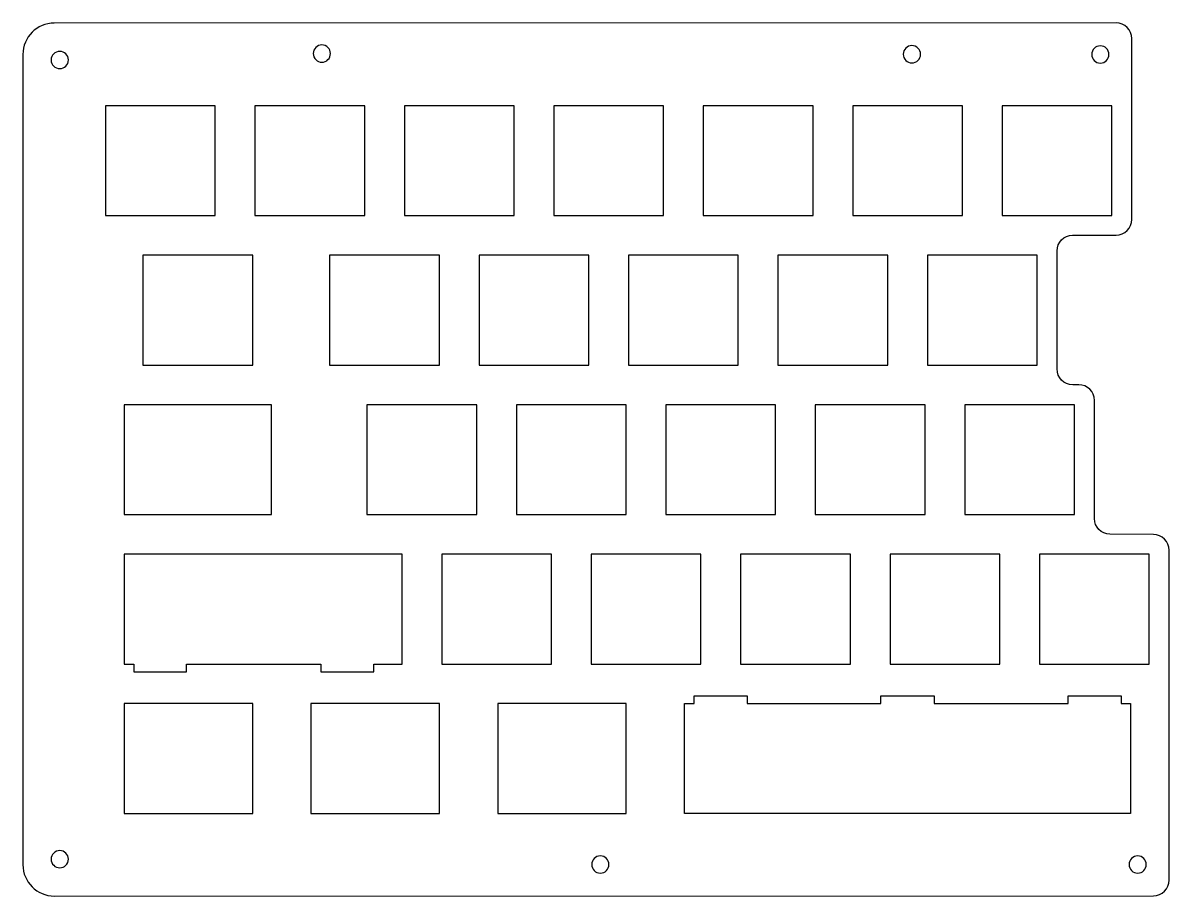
# Model space of a CAD drawing. Header units: inches. Extents: x 76 to 222, y -164 to -52.
import ezdxf

# ---------------------------------------------------------------- set-up
doc = ezdxf.new("R2010")
doc.units = ezdxf.units.IN
doc.header["$MEASUREMENT"] = 0
doc.layers.add('Layer 1', color=7, linetype='Continuous')

# ---------------------------------------------------------------- blocks, each defined once
blk = doc.blocks.new('block 2')
at = {"layer": 'Layer 1', "color": 7, "lineweight": 25, "true_color": 0xffffff}
blk.add_lwpolyline([(86.74, -76.91), (100.74, -76.91), (100.74, -62.91), (86.74, -62.91), (86.74, -76.91)], dxfattribs=at)
blk = doc.blocks.new('block 3')
at = {"layer": 'Layer 1', "color": 7, "lineweight": 25, "true_color": 0xffffff}
blk.add_lwpolyline([(105.79, -76.91), (119.79, -76.91), (119.79, -62.91), (105.79, -62.91), (105.79, -76.91)], dxfattribs=at)
blk = doc.blocks.new('block 4')
at = {"layer": 'Layer 1', "color": 7, "lineweight": 25, "true_color": 0xffffff}
blk.add_lwpolyline([(124.84, -76.91), (138.84, -76.91), (138.84, -62.91), (124.84, -62.91), (124.84, -76.91)], dxfattribs=at)
blk = doc.blocks.new('block 5')
at = {"layer": 'Layer 1', "color": 7, "lineweight": 25, "true_color": 0xffffff}
blk.add_lwpolyline([(143.89, -76.91), (157.89, -76.91), (157.89, -62.91), (143.89, -62.91), (143.89, -76.91)], dxfattribs=at)
blk = doc.blocks.new('block 6')
at = {"layer": 'Layer 1', "color": 7, "lineweight": 25, "true_color": 0xffffff}
blk.add_lwpolyline([(162.94, -76.91), (176.94, -76.91), (176.94, -62.91), (162.94, -62.91), (162.94, -76.91)], dxfattribs=at)
blk = doc.blocks.new('block 7')
at = {"layer": 'Layer 1', "color": 7, "lineweight": 25, "true_color": 0xffffff}
blk.add_lwpolyline([(181.99, -76.91), (195.99, -76.91), (195.99, -62.91), (181.99, -62.91), (181.99, -76.91)], dxfattribs=at)
blk = doc.blocks.new('block 8')
at = {"layer": 'Layer 1', "color": 7, "lineweight": 25, "true_color": 0xffffff}
blk.add_lwpolyline([(201.04, -76.91), (215.04, -76.91), (215.04, -62.91), (201.04, -62.91), (201.04, -76.91)], dxfattribs=at)
blk = doc.blocks.new('block 9')
at = {"layer": 'Layer 1', "color": 7, "lineweight": 25, "true_color": 0xffffff}
blk.add_lwpolyline([(91.5, -95.96), (105.5, -95.96), (105.5, -81.96), (91.5, -81.96), (91.5, -95.96)], dxfattribs=at)
blk = doc.blocks.new('block 10')
at = {"layer": 'Layer 1', "color": 7, "lineweight": 25, "true_color": 0xffffff}
blk.add_lwpolyline([(115.31, -95.96), (129.31, -95.96), (129.31, -81.96), (115.31, -81.96), (115.31, -95.96)], dxfattribs=at)
blk = doc.blocks.new('block 11')
at = {"layer": 'Layer 1', "color": 7, "lineweight": 25, "true_color": 0xffffff}
blk.add_lwpolyline([(134.36, -95.96), (148.36, -95.96), (148.36, -81.96), (134.36, -81.96), (134.36, -95.96)], dxfattribs=at)
blk = doc.blocks.new('block 12')
at = {"layer": 'Layer 1', "color": 7, "lineweight": 25, "true_color": 0xffffff}
blk.add_lwpolyline([(153.41, -95.96), (167.41, -95.96), (167.41, -81.96), (153.41, -81.96), (153.41, -95.96)], dxfattribs=at)
blk = doc.blocks.new('block 13')
at = {"layer": 'Layer 1', "color": 7, "lineweight": 25, "true_color": 0xffffff}
blk.add_lwpolyline([(172.46, -95.96), (186.46, -95.96), (186.46, -81.96), (172.46, -81.96), (172.46, -95.96)], dxfattribs=at)
blk = doc.blocks.new('block 14')
at = {"layer": 'Layer 1', "color": 7, "lineweight": 25, "true_color": 0xffffff}
blk.add_lwpolyline([(191.51, -95.96), (205.51, -95.96), (205.51, -81.96), (191.51, -81.96), (191.51, -95.96)], dxfattribs=at)
blk = doc.blocks.new('block 15')
at = {"layer": 'Layer 1', "color": 7, "lineweight": 25, "true_color": 0xffffff}
blk.add_lwpolyline([(120.07, -115.01), (134.07, -115.01), (134.07, -101.01), (120.07, -101.01), (120.07, -115.01)], dxfattribs=at)
blk = doc.blocks.new('block 16')
at = {"layer": 'Layer 1', "color": 7, "lineweight": 25, "true_color": 0xffffff}
blk.add_lwpolyline([(139.12, -115.01), (153.12, -115.01), (153.12, -101.01), (139.12, -101.01), (139.12, -115.01)], dxfattribs=at)
blk = doc.blocks.new('block 17')
at = {"layer": 'Layer 1', "color": 7, "lineweight": 25, "true_color": 0xffffff}
blk.add_lwpolyline([(158.17, -115.01), (172.17, -115.01), (172.17, -101.01), (158.17, -101.01), (158.17, -115.01)], dxfattribs=at)
blk = doc.blocks.new('block 18')
at = {"layer": 'Layer 1', "color": 7, "lineweight": 25, "true_color": 0xffffff}
blk.add_lwpolyline([(177.22, -115.01), (191.22, -115.01), (191.22, -101.01), (177.22, -101.01), (177.22, -115.01)], dxfattribs=at)
blk = doc.blocks.new('block 19')
at = {"layer": 'Layer 1', "color": 7, "lineweight": 25, "true_color": 0xffffff}
blk.add_lwpolyline([(196.27, -115.01), (210.27, -115.01), (210.27, -101.01), (196.27, -101.01), (196.27, -115.01)], dxfattribs=at)
blk = doc.blocks.new('block 20')
at = {"layer": 'Layer 1', "color": 7, "lineweight": 25, "true_color": 0xffffff}
blk.add_lwpolyline([(129.6, -134.06), (143.6, -134.06), (143.6, -120.06), (129.6, -120.06), (129.6, -134.06)], dxfattribs=at)
blk = doc.blocks.new('block 21')
at = {"layer": 'Layer 1', "color": 7, "lineweight": 25, "true_color": 0xffffff}
blk.add_lwpolyline([(148.65, -134.06), (162.65, -134.06), (162.65, -120.06), (148.65, -120.06), (148.65, -134.06)], dxfattribs=at)
blk = doc.blocks.new('block 22')
at = {"layer": 'Layer 1', "color": 7, "lineweight": 25, "true_color": 0xffffff}
blk.add_lwpolyline([(167.7, -134.06), (181.7, -134.06), (181.7, -120.06), (167.7, -120.06), (167.7, -134.06)], dxfattribs=at)
blk = doc.blocks.new('block 23')
at = {"layer": 'Layer 1', "color": 7, "lineweight": 25, "true_color": 0xffffff}
blk.add_lwpolyline([(186.75, -134.06), (200.75, -134.06), (200.75, -120.06), (186.75, -120.06), (186.75, -134.06)], dxfattribs=at)
blk = doc.blocks.new('block 24')
at = {"layer": 'Layer 1', "color": 7, "lineweight": 25, "true_color": 0xffffff}
blk.add_lwpolyline([(205.8, -134.06), (219.8, -134.06), (219.8, -120.06), (205.8, -120.06), (205.8, -134.06)], dxfattribs=at)

msp = doc.modelspace()

# ---------------------------------------------------------------- linework, layer by layer
at = {"layer": 'Layer 1', "color": 7, "lineweight": 25, "true_color": 0xffffff}
for points in [[(103.12, -101.01), (93.88, -101.01), (89.12, -101.01), (89.12, -115.01), (93.88, -115.01), (103.12, -115.01), (107.88, -115.01), (107.88, -101.01), (103.12, -101.01)], [(112.64, -120.06), (110.55, -120.06), (103.12, -120.06), (98.64, -120.06), (89.12, -120.06), (89.12, -134.06), (90.33, -134.06), (90.33, -135.06), (97.08, -135.06), (97.08, -134.06), (98.64, -134.06), (103.12, -134.06), (110.55, -134.06), (112.64, -134.06), (114.21, -134.06), (114.21, -135.06), (120.96, -135.06), (120.96, -134.06), (124.55, -134.06), (124.55, -120.06), (112.64, -120.06)], [(207.89, -153.11), (203.42, -153.11), (195.99, -153.11), (193.89, -153.11), (184.08, -153.11), (181.99, -153.11), (176.94, -153.11), (174.56, -153.11), (170.08, -153.11), (162.94, -153.11), (160.56, -153.11), (160.56, -139.11), (161.77, -139.11), (161.77, -138.11), (168.52, -138.11), (168.52, -139.11), (170.08, -139.11), (174.56, -139.11), (176.94, -139.11), (181.99, -139.11), (184.08, -139.11), (185.58, -139.11), (185.58, -138.11), (185.64, -138.11), (192.33, -138.11), (192.39, -138.11), (192.39, -139.11), (193.89, -139.11), (195.99, -139.11), (203.42, -139.11), (207.89, -139.11), (209.46, -139.11), (209.46, -138.11), (216.21, -138.11), (216.21, -139.11), (217.42, -139.11), (217.42, -153.11), (207.89, -153.11)], [(103.12, -139.11), (91.5, -139.11), (89.12, -139.11), (89.12, -153.11), (91.5, -153.11), (103.12, -153.11), (105.5, -153.11), (105.5, -139.11), (103.12, -139.11)], [(126.93, -139.11), (115.31, -139.11), (112.93, -139.11), (112.93, -153.11), (115.31, -153.11), (126.93, -153.11), (129.31, -153.11), (129.31, -139.11), (126.93, -139.11)], [(150.74, -139.11), (139.12, -139.11), (136.74, -139.11), (136.74, -153.11), (139.12, -153.11), (150.74, -153.11), (153.12, -153.11), (153.12, -139.11), (150.74, -139.11)]]:
    msp.add_lwpolyline(points, dxfattribs=at)
at = {"layer": 'Layer 1', "color": 173, "lineweight": 25, "true_color": 0x6d6cb2}
msp.add_open_spline([(217.56, -62.35), (217.56, -62.35), (217.56, -77.39), (217.56, -77.39), (217.56, -78.49), (216.67, -79.39), (215.57, -79.39), (215.57, -79.39), (210.03, -79.4), (210.03, -79.4), (208.93, -79.41), (208.04, -80.3), (208.04, -81.4), (208.04, -81.4), (208.04, -96.46), (208.04, -96.46), (208.04, -97.56), (208.93, -98.46), (210.04, -98.46), (210.04, -98.46), (210.8, -98.46), (210.8, -98.46), (211.9, -98.46), (212.8, -99.35), (212.8, -100.46), (212.8, -100.46), (212.8, -115.52), (212.8, -115.52), (212.8, -116.62), (213.69, -117.51), (214.79, -117.52), (214.79, -117.52), (220.33, -117.55), (220.33, -117.55), (221.44, -117.56), (222.32, -118.45), (222.32, -119.55), (222.32, -119.55), (222.32, -161.6), (222.32, -161.6), (222.32, -162.7), (221.43, -163.6), (220.32, -163.6), (220.32, -163.6), (80.21, -163.63), (80.21, -163.63), (78, -163.63), (76.21, -161.84), (76.21, -159.63), (76.21, -159.63), (76.21, -56.38), (76.21, -56.38), (76.21, -54.17), (78, -52.38), (80.21, -52.38), (80.21, -52.38), (215.56, -52.36), (215.56, -52.36), (216.67, -52.36), (217.56, -53.25), (217.56, -54.36), (217.56, -54.36), (217.56, -62.35), (217.56, -62.35)], degree=3, knots=[0, 0, 0, 0, 1, 1, 1, 2, 2, 2, 3, 3, 3, 4, 4, 4, 5, 5, 5, 6, 6, 6, 7, 7, 7, 8, 8, 8, 9, 9, 9, 10, 10, 10, 11, 11, 11, 12, 12, 12, 13, 13, 13, 14, 14, 14, 15, 15, 15, 16, 16, 16, 17, 17, 17, 18, 18, 18, 19, 19, 19, 20, 20, 20, 21, 21, 21, 21], dxfattribs=at)
at = {"layer": 'Layer 1', "color": 195, "lineweight": 25, "true_color": 0x794d9e}
for points in [[(115.42, -56.26), (115.42, -56.86), (114.93, -57.36), (114.32, -57.36), (113.71, -57.36), (113.22, -56.86), (113.22, -56.26), (113.22, -55.65), (113.71, -55.16), (114.32, -55.16), (114.93, -55.16), (115.42, -55.65), (115.42, -56.26)], [(190.64, -56.35), (190.64, -56.96), (190.14, -57.45), (189.54, -57.45), (188.93, -57.45), (188.44, -56.96), (188.44, -56.35), (188.44, -55.75), (188.93, -55.25), (189.54, -55.25), (190.14, -55.25), (190.64, -55.75), (190.64, -56.35)], [(214.66, -56.38), (214.66, -56.99), (214.17, -57.48), (213.56, -57.48), (212.95, -57.48), (212.46, -56.99), (212.46, -56.38), (212.46, -55.77), (212.95, -55.28), (213.56, -55.28), (214.17, -55.28), (214.66, -55.77), (214.66, -56.38)], [(82.01, -57.08), (82.01, -57.69), (81.52, -58.18), (80.91, -58.18), (80.3, -58.18), (79.81, -57.69), (79.81, -57.08), (79.81, -56.47), (80.3, -55.98), (80.91, -55.98), (81.52, -55.98), (82.01, -56.47), (82.01, -57.08)], [(82.01, -158.93), (82.01, -159.54), (81.52, -160.03), (80.91, -160.03), (80.3, -160.03), (79.81, -159.54), (79.81, -158.93), (79.81, -158.32), (80.3, -157.83), (80.91, -157.83), (81.52, -157.83), (82.01, -158.32), (82.01, -158.93)], [(150.92, -159.61), (150.92, -160.21), (150.43, -160.71), (149.82, -160.71), (149.22, -160.71), (148.72, -160.21), (148.72, -159.61), (148.72, -159), (149.22, -158.51), (149.82, -158.51), (150.43, -158.51), (150.92, -159), (150.92, -159.61)], [(219.42, -159.61), (219.42, -160.21), (218.93, -160.71), (218.32, -160.71), (217.72, -160.71), (217.22, -160.21), (217.22, -159.61), (217.22, -159), (217.72, -158.51), (218.32, -158.51), (218.93, -158.51), (219.42, -159), (219.42, -159.61)]]:
    msp.add_open_spline(points, degree=3, knots=[0, 0, 0, 0, 1, 1, 1, 2, 2, 2, 3, 3, 3, 4, 4, 4, 4], dxfattribs=at)

# ---------------------------------------------------------------- block references
at = {"layer": 'Layer 1'}
for name in ['block 2', 'block 3', 'block 4', 'block 5', 'block 6', 'block 7', 'block 8', 'block 9', 'block 10', 'block 11', 'block 12', 'block 13', 'block 14', 'block 15', 'block 16', 'block 17', 'block 18', 'block 19', 'block 20', 'block 21', 'block 22', 'block 23', 'block 24']:
    msp.add_blockref(name, (0, 0), dxfattribs=at)

doc.saveas('drawing.dxf')
